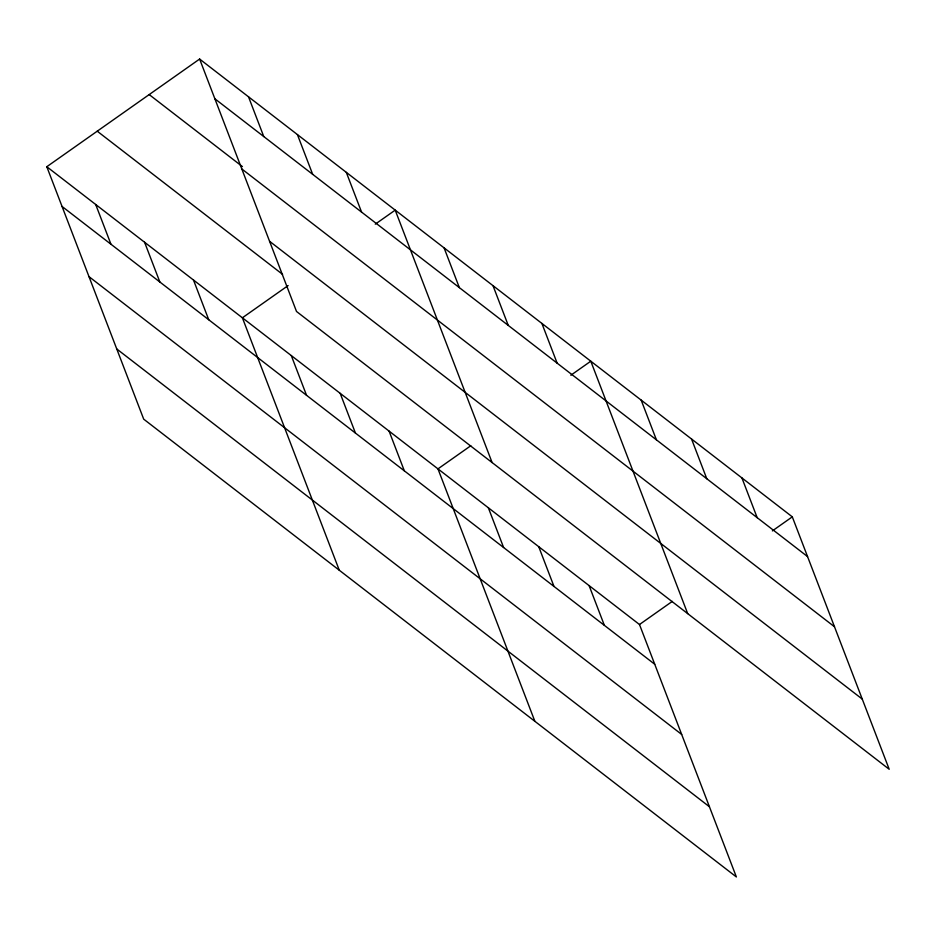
<?xml version="1.0" encoding="UTF-8"?>
<svg xmlns="http://www.w3.org/2000/svg" width="936" height="936" viewBox="0 0 936 936"><rect width="100%" height="100%" fill="white"/><g stroke="black" fill="none" stroke-linecap="round" stroke-linejoin="round"><path stroke-width="1.4" d="M46.8 166.725L639.487 624.523L736.375 876.95L143.699 419.152L46.8 166.725L199.625 59.05L792.301 516.847L889.2 769.275L296.513 311.477L199.625 59.05M288.124 285.574L242.389 317.795L339.277 570.223M375.266 224.172L395.203 210.132L492.102 462.548M470.808 445.735L437.966 468.877L534.865 721.293M570.855 375.242L590.791 361.202L687.691 613.618M639.487 624.523L672.317 601.38M772.364 530.899L792.301 516.847M214.87 98.783L807.557 556.581M149.187 94.583L242.436 166.608M241.816 168.971L834.502 626.769M269.58 241.289L862.255 699.087M97.227 131.192L282.578 274.365M62.057 206.458L654.732 664.256M88.99 276.646L681.677 734.444M116.754 348.964L709.441 806.762M741.92 477.933L757.177 517.666M691.552 439.031L706.797 478.764M641.172 400.117L656.417 439.85M541.897 323.435L557.142 363.168M493.003 285.667L508.248 325.4M589.107 585.608L604.363 625.342M444.097 247.9L459.354 287.633M538.726 546.694L553.983 586.427M488.346 507.78L503.603 547.513M346.308 172.364L361.565 212.098M297.414 134.585L312.671 174.33M389.072 431.098L404.329 470.843M248.52 96.817L263.765 136.562M340.177 393.331L355.434 433.075M291.283 355.563L306.54 395.296M193.495 280.028L208.74 319.761M144.589 242.26L159.845 281.993M95.694 204.493L110.951 244.226"/></g></svg>
